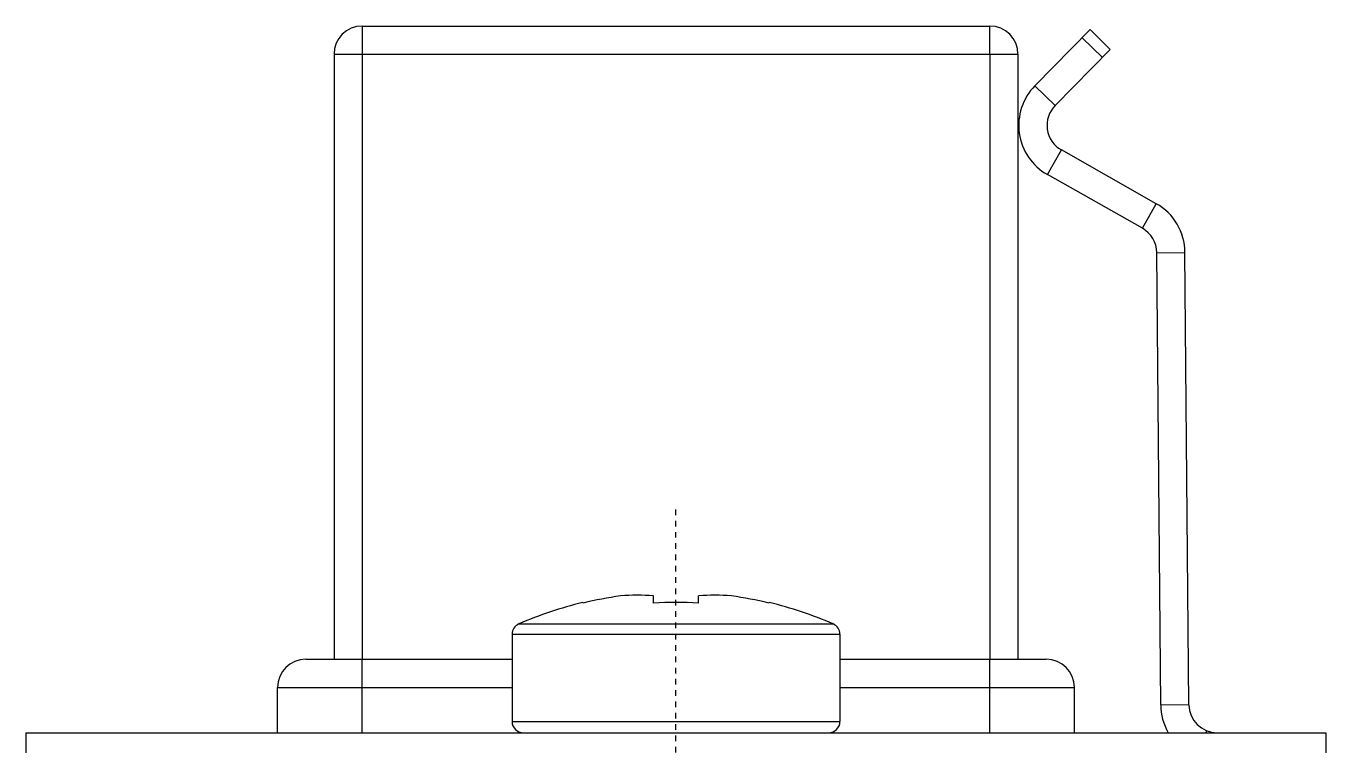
# Model space of a CAD drawing. Header units: millimetres. Extents: x 3170 to 4290, y 966 to 1416.
# Drawn here: x 3972.19 to 3995.19, y 994.9 to 1007.63 of the extents above; entities that cross this region are included whole.
import ezdxf

# ---------------------------------------------------------------- set-up
doc = ezdxf.new("R2010")
doc.units = ezdxf.units.MM
doc.header["$LTSCALE"] = 0.1
doc.linetypes.add('CENTER', pattern=[0.6, 0.375, -0.075, 0.075, -0.075])
doc.layers.add('BEZUGSACHSEN', color=7, linetype='Continuous')
doc.layers.add('RUNDUNGEN', color=7, linetype='Continuous')

msp = doc.modelspace()

# ---------------------------------------------------------------- linework, layer by layer
at = {"color": 7, "linetype": 'Continuous'}
for p, q in [((3977.637, 1007.131), (3977.637, 996.431)), ((3989.737, 1007.131), (3989.737, 996.431)), ((3991.939, 1004.053), (3990.259, 1005.004)), ((3992.262, 995.623), (3992.192, 1003.622)), ((3983.287, 997.424), (3983.287, 997.551)), ((3984.087, 997.424), (3984.087, 997.551)), ((3982.044, 997.424), (3982.037, 997.434)), ((3985.337, 997.434), (3985.331, 997.424)), ((3976.637, 995.131), (3976.637, 995.931)), ((3972.187, 995.131), (3972.187, 994.631)), ((3995.187, 995.131), (3995.187, 994.631))]:
    msp.add_line(p, q, dxfattribs=at)
at = {"color": 9, "linetype": 'Continuous'}
for p, q in [((3978.137, 1007.131), (3978.137, 996.431)), ((3989.237, 1007.131), (3989.237, 996.431)), ((3990.038, 1006.575), (3990.395, 1006.224)), ((3990.259, 1005.004), (3990.505, 1005.439)), ((3991.939, 1004.053), (3992.185, 1004.488)), ((3992.192, 1003.622), (3992.692, 1003.627)), ((3992.262, 995.623), (3992.762, 995.627)), ((3993.077, 995.167), (3993.063, 995.131))]:
    msp.add_line(p, q, dxfattribs=at)
at = {"color": 3, "linetype": 'Continuous'}
for p, q in [((3992.185, 1004.488), (3990.505, 1005.439)), ((3992.762, 995.627), (3992.692, 1003.627)), ((3972.187, 995.131), (3982.399, 995.131)), ((3984.975, 995.131), (3995.187, 995.131))]:
    msp.add_line(p, q, dxfattribs=at)
at = {"color": 7, "linetype": 'Continuous'}
for centre, radius, start, end in [((3990.751, 1005.874), 1, 135.5, 240.5), ((3991.692, 1003.618), 0.5, 0.5, 60.5), ((3983.687, 990.631), 6.989, 98.0601, 103.6016), ((3982.997, 993.989), 3.574, 85.3464, 94.6536), ((3984.377, 994.025), 3.538, 85.2987, 94.7013), ((3983.687, 990.631), 6.989, 76.3984, 81.9399), ((3983.687, 989.578), 7.856, 87.0815, 92.9185), ((3993.262, 995.631), 1, 180.5, 210.042)]:
    msp.add_arc(centre, radius, start, end, dxfattribs=at)
at = {"color": 3, "linetype": 'Continuous'}
for centre, radius, start, end in [((3990.751, 1005.874), 0.5, 135.5, 240.5), ((3991.692, 1003.618), 1, 0.5, 60.5), ((3993.262, 995.631), 0.5, 180.5, 270)]:
    msp.add_arc(centre, radius, start, end, dxfattribs=at)
at = {"layer": 'BEZUGSACHSEN', "color": 7, "linetype": 'CENTER'}
msp.add_line((3983.687, 965.581), (3983.687, 999.131), dxfattribs=at)
at = {"layer": 'BEZUGSACHSEN', "color": 9, "linetype": 'Continuous'}
for p, q in [((3980.908, 997.056), (3986.467, 997.056)), ((3980.787, 996.872), (3986.587, 996.872)), ((3980.787, 995.331), (3986.587, 995.331))]:
    msp.add_line(p, q, dxfattribs=at)
at = {"layer": 'BEZUGSACHSEN', "color": 7, "linetype": 'Continuous'}
for p, q in [((3980.787, 996.872), (3980.787, 995.331)), ((3986.587, 996.872), (3986.587, 995.331)), ((3982.399, 995.131), (3984.975, 995.131))]:
    msp.add_line(p, q, dxfattribs=at)
for centre, radius, start, end in [((3983.687, 990.631), 7, 103.6337, 113.3944), ((3983.687, 990.631), 7, 66.6056, 76.3663), ((3980.987, 996.872), 0.2, 113.3944, 180), ((3986.387, 996.872), 0.2, 0, 66.6056), ((3980.987, 995.331), 0.2, 180, 270), ((3986.387, 995.331), 0.2, 270, 0)]:
    msp.add_arc(centre, radius, start, end, dxfattribs=at)
at = {"layer": 'RUNDUNGEN', "color": 9, "linetype": 'Continuous'}
for p, q in [((3978.137, 1007.631), (3978.137, 1007.131)), ((3989.237, 1007.131), (3989.237, 1007.631)), ((3990.873, 1007.425), (3991.23, 1007.075)), ((3977.637, 1007.131), (3989.737, 1007.131)), ((3978.137, 995.131), (3978.137, 996.431)), ((3989.237, 995.131), (3989.237, 996.431)), ((3976.637, 995.931), (3980.787, 995.931)), ((3986.587, 995.931), (3990.737, 995.931))]:
    msp.add_line(p, q, dxfattribs=at)
at = {"layer": 'RUNDUNGEN', "color": 7, "linetype": 'Continuous'}
for p, q in [((3978.137, 1007.631), (3989.237, 1007.631)), ((3990.038, 1006.575), (3991.014, 1007.568)), ((3991.014, 1007.568), (3991.37, 1007.217)), ((3989.737, 1007.131), (3989.737, 996.431)), ((3977.137, 996.431), (3980.787, 996.431)), ((3986.587, 996.431), (3990.237, 996.431)), ((3976.637, 995.131), (3976.637, 995.931)), ((3990.737, 995.131), (3990.737, 995.931))]:
    msp.add_line(p, q, dxfattribs=at)
at = {"layer": 'RUNDUNGEN', "color": 3, "linetype": 'Continuous'}
msp.add_line((3990.395, 1006.224), (3991.37, 1007.217), dxfattribs=at)
at = {"layer": 'RUNDUNGEN', "color": 7, "linetype": 'Continuous'}
for centre, start, end in [((3978.137, 1007.131), 90, 180), ((3989.237, 1007.131), 0, 90), ((3977.137, 995.931), 90, 180), ((3990.237, 995.931), 0, 90)]:
    msp.add_arc(centre, 0.5, start, end, dxfattribs=at)

doc.saveas('drawing.dxf')
